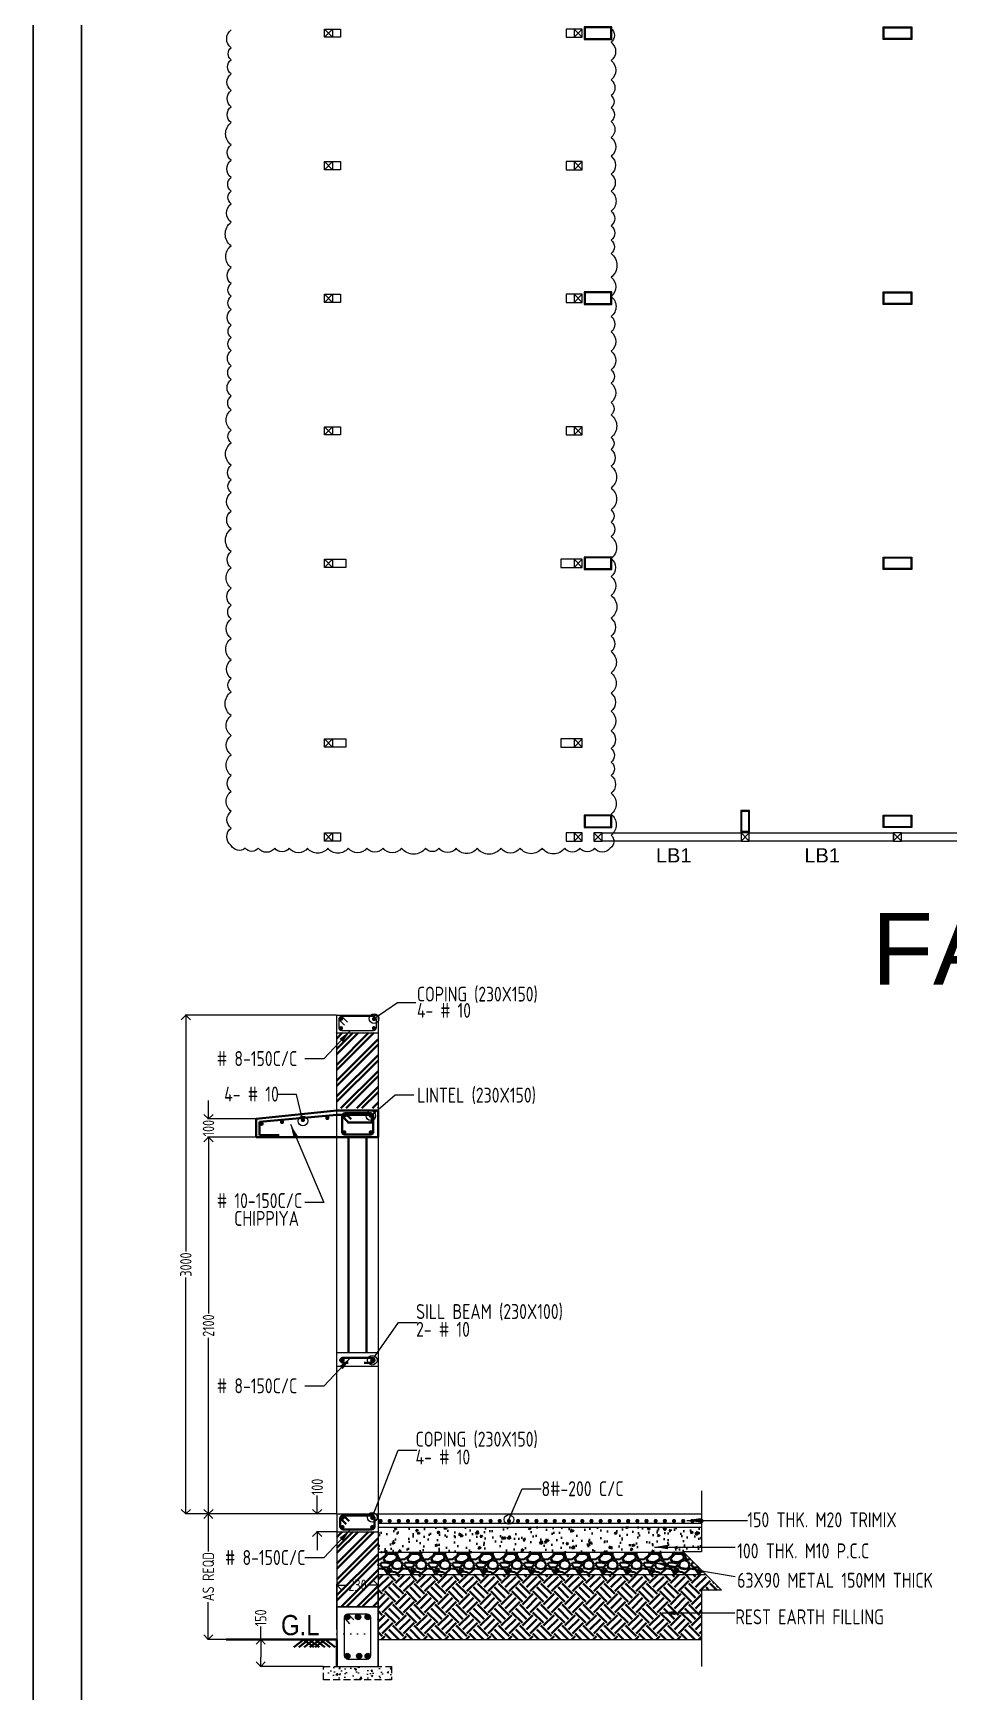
# Model space of a CAD drawing. Header units: inches. Extents: x -605 to 2991212, y -2872845 to 0.
# Drawn here: x 2571286 to 2596840, y -2487195 to -2440887 of the extents above; entities that cross this region are included whole.
import ezdxf
from ezdxf.enums import TextEntityAlignment as Align

# ---------------------------------------------------------------- set-up
doc = ezdxf.new("R2010")
doc.units = ezdxf.units.IN
doc.header["$LTSCALE"] = 600
doc.header["$MEASUREMENT"] = 0
doc.linetypes.add('DOT', pattern=[0.25, 0, -0.25])
doc.linetypes.add('HIDDEN', pattern=[0.375, 0.25, -0.125])
for name, color, linetype, lineweight in [('DIM', 251, 'Continuous', 0), ('L2', 2, 'Continuous', 20), ('L3', 3, 'Continuous', 25), ('L4', 4, 'Continuous', 30), ('L5', 10, 'Continuous', 40), ('rDIMension', 1, 'Continuous', 18), ('rPCC DASH', 9, 'HIDDEN', 15), ('rRCC 1', 3, 'Continuous', 25), ('rRCC 2', 40, 'Continuous', 15), ('rREINF 1', 1, 'Continuous', 25), ('rREINF 2', 4, 'Continuous', 25), ('rSHEET', 2, 'Continuous', 30), ('TEXT7', 7, 'Continuous', 30)]:
    doc.layers.add(name, color=color, linetype=linetype, lineweight=lineweight)
doc.layers.add('see level', color=2, linetype='Continuous')
doc.styles.add('DIM', font='geniso.shx', dxfattribs={"width": 0.85})
doc.styles.add('ROMANS', font='arial.ttf')
doc.styles.get("Standard").update_dxf_attribs({"font": 'arial.ttf'})
doc.dimstyles.new('DST-25$7', dxfattribs={"dimscale": 150, "dimtxt": 2.25, "dimasz": 2, "dimexe": 1.5, "dimexo": 1, "dimgap": 1, "dimtad": 1, "dimdec": 0, "dimlfac": 0.25, "dimzin": 0, "dimdsep": 46, "dimtxsty": 'ROMANS', "dimblk": 'DOT', "dimcen": 0.09, "dimdle": 1, "dimclrd": 1, "dimclre": 1, "dimclrt": 7, "dimadec": 0, "dimazin": 0, "dimtfac": 1, "dimtdec": 0, "dimtmove": 0, "dimatfit": 3, "dimfxl": 1, "dimtolj": 1, "dimtzin": 0, "dimarcsym": 0})
doc.dimstyles.new('DST-50$7', dxfattribs={"dimscale": 150, "dimtxt": 2.25, "dimasz": 2, "dimexe": 1.5, "dimexo": 1, "dimgap": 1, "dimtad": 1, "dimdec": 0, "dimlfac": 0.333333, "dimzin": 0, "dimdsep": 46, "dimtxsty": 'ROMANS', "dimblk": 'DOT', "dimcen": 0.09, "dimdle": 1, "dimclrd": 1, "dimclre": 1, "dimclrt": 7, "dimadec": 0, "dimazin": 0, "dimtfac": 1, "dimtdec": 0, "dimtmove": 0, "dimatfit": 3, "dimfxl": 1, "dimtolj": 1, "dimtzin": 0, "dimarcsym": 0})
doc.dimstyles.new('ST-25', dxfattribs={"dimscale": 100, "dimtxt": 2.5, "dimasz": 2, "dimexe": 0.18, "dimexo": 0.0625, "dimgap": 0.2, "dimtad": 0, "dimdec": 0, "dimlfac": 0.25, "dimzin": 0, "dimdsep": 46, "dimtxsty": 'DIM', "dimblk": 'OPEN90', "dimcen": 0.09, "dimclrd": 256, "dimclrt": 7, "dimadec": 0, "dimazin": 0, "dimtfac": 1, "dimtdec": 0, "dimtofl": 0, "dimtmove": 0, "dimatfit": 3, "dimldrblk": 'OPEN90', "dimfxl": 1, "dimtolj": 1, "dimtzin": 0, "dimlwd": -1, "dimarcsym": 0})

# ---------------------------------------------------------------- blocks, each defined once
blk = doc.blocks.new('_Open90')
at = {"color": 0, "linetype": 'ByBlock', "lineweight": -2}
for p, q in [((0, 0), (-1, 0)), ((-0.5, 0.5), (0, 0)), ((0, 0), (-0.5, -0.5))]:
    blk.add_line(p, q, dxfattribs=at)
blk = doc.blocks.new('*D1965')
at = {"layer": 'Defpoints', "color": 0}
for p in [(2573869, -2125473), (2573210, -2126058), (2574578, -2126058)]:
    blk.add_point(p, dxfattribs=at)
at = {"layer": 'rDIMension', "color": 0, "lineweight": -2}
for p, q in [((2573863, -2125473), (2573192, -2125473)), ((2574572, -2126058), (2573192, -2126058))]:
    blk.add_line(p, q, dxfattribs=at)
at = {"layer": 'rDIMension'}
for p, q in [((2573210, -2125473), (2573210, -2125190)), ((2573210, -2125673), (2573210, -2125858))]:
    blk.add_line(p, q, dxfattribs=at)
at = {"layer": 'rDIMension', "xscale": 200, "yscale": 200, "zscale": 200}
for p, rotation in [((2573210, -2125473), 90), ((2573210, -2126058), 270)]:
    blk.add_blockref('_Open90', p, dxfattribs=dict(at, rotation=rotation))
at = {"layer": 'rDIMension', "color": 7, "insert": (2573210, -2125000), "char_height": 250, "attachment_point": 5, "rotation": 90, "style": 'DIM'}
blk.add_mtext('\\A1;150', dxfattribs=at)
blk = doc.blocks.new('*D1966')
at = {"layer": 'Defpoints', "color": 0}
for p in [(2574443, -2122734), (2574872, -2122734), (2574872, -2123125)]:
    blk.add_point(p, dxfattribs=at)
at = {"layer": 'rDIMension'}
for p, q in [((2574443, -2122534), (2574443, -2122334)), ((2574443, -2123325), (2574443, -2123525))]:
    blk.add_line(p, q, dxfattribs=at)
at = {"layer": 'rDIMension', "color": 0, "lineweight": -2}
for p, q in [((2574866, -2122734), (2574425, -2122734)), ((2574866, -2123125), (2574425, -2123125))]:
    blk.add_line(p, q, dxfattribs=at)
at = {"layer": 'rDIMension', "xscale": 200, "yscale": 200, "zscale": 200}
for p, rotation in [((2574443, -2122734), 270), ((2574443, -2123125), 90)]:
    blk.add_blockref('_Open90', p, dxfattribs=dict(at, rotation=rotation))
at = {"layer": 'rDIMension', "color": 7, "insert": (2574443, -2122144), "char_height": 250, "attachment_point": 5, "rotation": 90, "style": 'DIM'}
blk.add_mtext('\\A1;100', dxfattribs=at)
blk = doc.blocks.new('*D1967')
at = {"layer": 'Defpoints', "color": 0}
for p in [(2574872, -2124289), (2574872, -2125259), (2575772, -2125259)]:
    blk.add_point(p, dxfattribs=at)
at = {"layer": 'rDIMension', "color": 0, "lineweight": -2}
for p, q in [((2574872, -2125253), (2574872, -2124271)), ((2575772, -2125253), (2575772, -2124271))]:
    blk.add_line(p, q, dxfattribs=at)
at = {"layer": 'rDIMension'}
for p, q in [((2575072, -2124289), (2575111, -2124289)), ((2575572, -2124289), (2575533, -2124289))]:
    blk.add_line(p, q, dxfattribs=at)
at = {"layer": 'rDIMension', "xscale": 200, "yscale": 200, "zscale": 200, "rotation": 180}
blk.add_blockref('_Open90', (2574872, -2124289), dxfattribs=at)
at = {"layer": 'rDIMension', "xscale": 200, "yscale": 200, "zscale": 200}
blk.add_blockref('_Open90', (2575772, -2124289), dxfattribs=at)
at = {"layer": 'rDIMension', "color": 7, "insert": (2575322, -2124289), "char_height": 250, "attachment_point": 5, "style": 'DIM'}
blk.add_mtext('\\A1;230', dxfattribs=at)
blk = doc.blocks.new('_Dot')
at = {"color": 0, "linetype": 'ByBlock', "lineweight": -2}
blk.add_line((-0.5, 0), (-1, 0), dxfattribs=at)
at = {"color": 0, "linetype": 'ByBlock', "const_width": 0.5}
blk.add_lwpolyline([(-0.25, 0, 1), (0.25, 0, 1)], format="xyb", close=True, dxfattribs=at)
blk = doc.blocks.new('*D1968')
at = {"layer": 'Defpoints', "color": 0}
for p in [(2572068, -2122734), (2574872, -2122734), (2572351, -2125473)]:
    blk.add_point(p, dxfattribs=at)
at = {"layer": 'rDIMension', "color": 0, "lineweight": -2}
for p, q in [((2574866, -2122734), (2572050, -2122734)), ((2572345, -2125473), (2572050, -2125473))]:
    blk.add_line(p, q, dxfattribs=at)
at = {"layer": 'rDIMension'}
for p, q in [((2572068, -2122934), (2572068, -2123552)), ((2572068, -2125273), (2572068, -2124655))]:
    blk.add_line(p, q, dxfattribs=at)
at = {"layer": 'rDIMension', "xscale": 200, "yscale": 200, "zscale": 200}
for p, rotation in [((2572068, -2122734), 90), ((2572068, -2125473), 270)]:
    blk.add_blockref('_Open90', p, dxfattribs=dict(at, rotation=rotation))
at = {"layer": 'rDIMension', "color": 7, "insert": (2572068, -2124103), "char_height": 250, "attachment_point": 5, "rotation": 90, "style": 'DIM'}
blk.add_mtext('\\A1;AS REQD', dxfattribs=at)
blk = doc.blocks.new('*D1969')
at = {"layer": 'Defpoints', "color": 0}
for p in [(2572072, -2114518), (2573112, -2114518), (2574872, -2122734)]:
    blk.add_point(p, dxfattribs=at)
at = {"layer": 'rDIMension', "color": 0, "lineweight": -2}
for p, q in [((2573105, -2114518), (2572054, -2114518)), ((2574866, -2122734), (2572054, -2122734))]:
    blk.add_line(p, q, dxfattribs=at)
at = {"layer": 'rDIMension'}
for p, q in [((2572072, -2114718), (2572072, -2118362)), ((2572072, -2122534), (2572072, -2118891))]:
    blk.add_line(p, q, dxfattribs=at)
at = {"layer": 'rDIMension', "xscale": 200, "yscale": 200, "zscale": 200}
for p, rotation in [((2572072, -2114518), 90), ((2572072, -2122734), 270)]:
    blk.add_blockref('_Open90', p, dxfattribs=dict(at, rotation=rotation))
at = {"layer": 'rDIMension', "color": 7, "insert": (2572072, -2118626), "char_height": 250, "attachment_point": 5, "rotation": 90, "style": 'DIM'}
blk.add_mtext('\\A1;2100', dxfattribs=at)
blk = doc.blocks.new('*D1970')
at = {"layer": 'Defpoints', "color": 0}
for p in [(2571578, -2111855), (2574872, -2111855), (2573458, -2122734)]:
    blk.add_point(p, dxfattribs=at)
at = {"layer": 'rDIMension', "color": 0, "lineweight": -2}
for p, q in [((2574866, -2111855), (2571560, -2111855)), ((2573452, -2122734), (2571560, -2122734))]:
    blk.add_line(p, q, dxfattribs=at)
at = {"layer": 'rDIMension'}
for p, q in [((2571578, -2112055), (2571578, -2117009)), ((2571578, -2122534), (2571578, -2117580))]:
    blk.add_line(p, q, dxfattribs=at)
at = {"layer": 'rDIMension', "xscale": 200, "yscale": 200, "zscale": 200}
for p, rotation in [((2571578, -2111855), 90), ((2571578, -2122734), 270)]:
    blk.add_blockref('_Open90', p, dxfattribs=dict(at, rotation=rotation))
at = {"layer": 'rDIMension', "color": 7, "insert": (2571578, -2117294), "char_height": 250, "attachment_point": 5, "rotation": 90, "style": 'DIM'}
blk.add_mtext('\\A1;3000', dxfattribs=at)
blk = doc.blocks.new('*U1962')
at = {"layer": 'L4', "const_width": 45.6}
blk.add_lwpolyline([(28, 46, 1), (73, 46, 1)], format="xyb", close=True, dxfattribs=at)
blk = doc.blocks.new('*U1961')
at = {"color": 0, "linetype": 'ByBlock', "lineweight": -2, "transparency": 16777216}
for p in [(2575772, -2122933), (2575972, -2122933), (2576172, -2122933), (2576372, -2122933), (2576572, -2122933), (2576772, -2122933), (2576972, -2122933), (2577172, -2122933), (2577372, -2122933), (2577572, -2122933), (2577772, -2122933), (2577972, -2122933), (2578172, -2122933), (2578372, -2122933), (2578572, -2122933), (2578772, -2122933), (2578972, -2122933), (2579172, -2122933), (2579372, -2122933), (2579572, -2122933), (2579772, -2122933), (2579972, -2122933), (2580172, -2122933), (2580372, -2122933), (2580572, -2122933), (2580772, -2122933), (2580972, -2122933), (2581172, -2122933), (2581372, -2122933), (2581572, -2122933), (2581772, -2122933), (2581972, -2122933), (2582172, -2122933), (2582372, -2122933), (2582572, -2122933), (2582772, -2122933)]:
    blk.add_blockref('*U1962', p, dxfattribs=at)
blk = doc.blocks.new('*D1977')
at = {"layer": 'Defpoints', "color": 0}
for p in [(2572072, -2114119), (2573112, -2114119), (2573112, -2114518)]:
    blk.add_point(p, dxfattribs=at)
at = {"layer": 'rDIMension'}
for p, q in [((2572072, -2113919), (2572072, -2113719)), ((2572072, -2114718), (2572072, -2114918))]:
    blk.add_line(p, q, dxfattribs=at)
at = {"layer": 'rDIMension', "color": 0, "lineweight": -2}
for p, q in [((2573105, -2114119), (2572054, -2114119)), ((2573105, -2114518), (2572054, -2114518))]:
    blk.add_line(p, q, dxfattribs=at)
at = {"layer": 'rDIMension', "xscale": 200, "yscale": 200, "zscale": 200}
for p, rotation in [((2572072, -2114119), 270), ((2572072, -2114518), 90)]:
    blk.add_blockref('_Open90', p, dxfattribs=dict(at, rotation=rotation))
at = {"layer": 'rDIMension', "color": 7, "insert": (2572072, -2114318), "char_height": 250, "attachment_point": 5, "rotation": 90, "style": 'DIM'}
blk.add_mtext('\\A1;100', dxfattribs=at)
blk = doc.blocks.new('fwc3')
at = {"color": 3, "linetype": 'ByBlock'}
for points in [[(2602140, -2441062), (2602910, -2441062), (2602910, -2440712), (2602140, -2440712)], [(2610485, -2440712), (2611285, -2440712), (2611285, -2441062), (2610485, -2441062)], [(2602140, -2448462), (2602910, -2448462), (2602910, -2448112), (2602140, -2448112)], [(2610485, -2448112), (2611285, -2448112), (2611285, -2448462), (2610485, -2448462)], [(2602140, -2455862), (2602910, -2455862), (2602910, -2455512), (2602140, -2455512)], [(2610485, -2455512), (2611285, -2455512), (2611285, -2455862), (2610485, -2455862)], [(2606510, -2462592), (2606510, -2463192), (2606760, -2463192), (2606760, -2462592)], [(2602140, -2463067), (2602910, -2463067), (2602910, -2462717), (2602140, -2462717)], [(2610485, -2462717), (2611285, -2462717), (2611285, -2463067), (2610485, -2463067)]]:
    blk.add_lwpolyline(points, close=True, dxfattribs=at)
at = {"color": 2, "linetype": 'ByBlock'}
for points in [[(2602165, -2441037), (2602885, -2441037), (2602885, -2440737), (2602165, -2440737)], [(2610510, -2440737), (2611260, -2440737), (2611260, -2441037), (2610510, -2441037)], [(2602165, -2448437), (2602885, -2448437), (2602885, -2448137), (2602165, -2448137)], [(2610510, -2448137), (2611260, -2448137), (2611260, -2448437), (2610510, -2448437)], [(2602165, -2455837), (2602885, -2455837), (2602885, -2455537), (2602165, -2455537)], [(2610510, -2455537), (2611260, -2455537), (2611260, -2455837), (2610510, -2455837)], [(2606535, -2462617), (2606535, -2463167), (2606735, -2463167), (2606735, -2462617)], [(2602165, -2463042), (2602885, -2463042), (2602885, -2462742), (2602165, -2462742)], [(2610510, -2462742), (2611260, -2462742), (2611260, -2463042), (2610510, -2463042)]]:
    blk.add_lwpolyline(points, close=True, dxfattribs=at)
at = {"layer": 'rRCC 2', "color": 6}
for p, q in [((2594890, -2440772), (2595120, -2441002)), ((2594890, -2441002), (2595120, -2440772)), ((2602090, -2440772), (2601860, -2441002)), ((2602090, -2441002), (2601860, -2440772)), ((2594890, -2444474), (2595120, -2444704)), ((2594890, -2444704), (2595120, -2444474)), ((2602090, -2444474), (2601860, -2444704)), ((2602090, -2444704), (2601860, -2444474)), ((2594890, -2448172), (2595120, -2448402)), ((2594890, -2448402), (2595120, -2448172)), ((2602090, -2448172), (2601860, -2448402)), ((2602090, -2448402), (2601860, -2448172)), ((2594890, -2451874), (2595120, -2452104)), ((2594890, -2452104), (2595120, -2451874)), ((2602090, -2451874), (2601860, -2452104)), ((2602090, -2452104), (2601860, -2451874)), ((2594890, -2455574), (2595120, -2455804)), ((2594890, -2455804), (2595120, -2455574)), ((2602090, -2455572), (2601860, -2455802)), ((2602090, -2455802), (2601860, -2455572)), ((2594890, -2460591), (2595120, -2460821)), ((2594890, -2460821), (2595120, -2460591)), ((2602090, -2460591), (2601860, -2460821)), ((2602090, -2460821), (2601860, -2460591)), ((2594890, -2463217), (2595120, -2463447)), ((2594890, -2463447), (2595120, -2463217)), ((2602090, -2463217), (2601860, -2463447)), ((2602090, -2463447), (2601860, -2463217)), ((2602640, -2463217), (2602410, -2463447)), ((2602640, -2463447), (2602410, -2463217)), ((2606750, -2463217), (2606520, -2463447)), ((2606750, -2463447), (2606520, -2463217)), ((2611000, -2463217), (2610770, -2463447)), ((2611000, -2463447), (2610770, -2463217))]:
    blk.add_line(p, q, dxfattribs=at)
for points in [[(2594890, -2441002), (2594890, -2440772), (2595340, -2440772), (2595340, -2441002)], [(2594890, -2440772), (2595120, -2440772), (2595120, -2441002), (2594890, -2441002)], [(2602090, -2441002), (2602090, -2440772), (2601640, -2440772), (2601640, -2441002)], [(2602090, -2440772), (2601860, -2440772), (2601860, -2441002), (2602090, -2441002)], [(2594890, -2444704), (2594890, -2444474), (2595340, -2444474), (2595340, -2444704)], [(2594890, -2444474), (2595120, -2444474), (2595120, -2444704), (2594890, -2444704)], [(2602090, -2444704), (2602090, -2444474), (2601640, -2444474), (2601640, -2444704)], [(2602090, -2444474), (2601860, -2444474), (2601860, -2444704), (2602090, -2444704)], [(2594890, -2448402), (2594890, -2448172), (2595340, -2448172), (2595340, -2448402)], [(2594890, -2448172), (2595120, -2448172), (2595120, -2448402), (2594890, -2448402)], [(2602090, -2448402), (2602090, -2448172), (2601640, -2448172), (2601640, -2448402)], [(2602090, -2448172), (2601860, -2448172), (2601860, -2448402), (2602090, -2448402)], [(2594890, -2452104), (2594890, -2451874), (2595340, -2451874), (2595340, -2452104)], [(2594890, -2451874), (2595120, -2451874), (2595120, -2452104), (2594890, -2452104)], [(2602090, -2452104), (2602090, -2451874), (2601640, -2451874), (2601640, -2452104)], [(2602090, -2451874), (2601860, -2451874), (2601860, -2452104), (2602090, -2452104)], [(2594890, -2455804), (2594890, -2455574), (2595490, -2455574), (2595490, -2455804)], [(2594890, -2455574), (2595120, -2455574), (2595120, -2455804), (2594890, -2455804)], [(2602090, -2455802), (2602090, -2455572), (2601490, -2455572), (2601490, -2455802)], [(2602090, -2455572), (2601860, -2455572), (2601860, -2455802), (2602090, -2455802)], [(2594890, -2460821), (2594890, -2460591), (2595490, -2460591), (2595490, -2460821)], [(2594890, -2460591), (2595120, -2460591), (2595120, -2460821), (2594890, -2460821)], [(2602090, -2460821), (2602090, -2460591), (2601490, -2460591), (2601490, -2460821)], [(2602090, -2460591), (2601860, -2460591), (2601860, -2460821), (2602090, -2460821)], [(2594890, -2463447), (2594890, -2463217), (2595340, -2463217), (2595340, -2463447)], [(2594890, -2463217), (2595120, -2463217), (2595120, -2463447), (2594890, -2463447)], [(2602090, -2463447), (2602090, -2463217), (2601640, -2463217), (2601640, -2463447)], [(2602090, -2463217), (2601860, -2463217), (2601860, -2463447), (2602090, -2463447)], [(2602640, -2463217), (2602410, -2463217), (2602410, -2463447), (2602640, -2463447)], [(2606750, -2463217), (2606520, -2463217), (2606520, -2463447), (2606750, -2463447)], [(2611000, -2463217), (2610770, -2463217), (2610770, -2463447), (2611000, -2463447)]]:
    blk.add_lwpolyline(points, close=True, dxfattribs=at)
blk = doc.blocks.new('ESWRGRE')
at = {"layer": 'L5'}
h = blk.add_hatch(dxfattribs=at)
h.set_pattern_fill('ANSI32', scale=652.051866)
h.set_pattern_definition([(45, (-2409326.02, -1525429.41), (-172.901361, 172.901361), []), (45, (-2409210.75, -1525429.41), (-172.901361, 172.901361), [])])
h.paths.add_polyline_path([(2575766.5, -2112241.2), (2574866.7, -2112241.2), (2574872.1, -2113884.3), (2575771.9, -2113884.3)])
h = blk.add_hatch(dxfattribs=at)
h.set_pattern_fill('ANSI32', scale=652.051866)
h.set_pattern_definition([(45, (2085423.14, -2148724.56), (-172.90136, 172.90136), []), (45, (2085538.4, -2148724.56), (-172.90136, 172.90136), [])])
h.paths.add_polyline_path([(2574872.1, -2123125.3), (2575771.9, -2123125.3), (2575771.9, -2124761.1), (2574872.1, -2124761.1)])
h = blk.add_hatch(dxfattribs=at)
h.set_pattern_fill('AR-CONC', scale=65.205187)
h.set_pattern_definition([(50, (2061620.3, -2175619.46), (467.69084, -40.91765), [48.9039, -537.9428]), (355, (2061620.3, -2175619.46), (-90.47307, 490.4683), [39.1231, -430.35423]), (100.45144, (2061659.3, -2175622.87), (377.21777, 449.55063), [41.5619, -457.18102]), (46.1842, (2061620.3, -2175489.05), (695.8967, -107.92716), [73.3558, -806.9142]), (96.63564, (2061678.3, -2175498.05), (609.4481, 635.17585), [62.3429, -685.7719]), (351.18416, (2061620.3, -2175489.05), (609.4481, 635.1759), [58.6847, -645.5313]), (21, (2061685.5, -2175521.66), (389.21436, -262.5284), [48.9039, -537.9428]), (326, (2061685.5, -2175521.66), (158.6542, 472.83544), [39.1231, -430.35423]), (71.45144, (2061717.95, -2175543.53), (547.86857, 210.30704), [41.5619, -457.18102]), (37.5, (2061620.3, -2175619.46), (7.928856, 217.06406), [0, -425.13782, 0, -436.87475, 0, -431.98436]), (7.5, (2061620.3, -2175619.46), (171.53498, 257.17689), [0, -249.08381, 0, -415.35704, 0, -164.6431]), (327.5, (2061474.9, -2175619.46), (348.079916, -14.706946), [0, -163.01297, 0, -508.60046, 0, -674.87368]), (317.5, (2061409.7, -2175619.46), (380.26763, 65.27364), [0, -211.91686, 0, -337.76287, 0, -479.25812])])
h.paths.add_polyline_path([(2575771.9, -2123022.4), (2575771.9, -2123570.6), (2582432.4, -2123570.6), (2582421, -2123559.3), (2582823.8, -2123559.3), (2582823.8, -2123022.4)])
h = blk.add_hatch(dxfattribs=at)
h.set_pattern_fill('GRAVEL', scale=521.641493)
h.set_pattern_definition([(228.0127875, (2061995.89, -2175097.823), (-4173.1319427, -4694.7734356), [70.17956, -6947.78897]), (184.9697407, (2061948.941, -2175149.987), (6259.6979141, 521.6414928), [120.43033, -11922.5987]), (132.510447, (2061828.964, -2175160.42), (5216.4149284, -5738.0564213), [84.917, -8406.7913]), (267.273689, (2061625.524, -2175290.83), (521.6414928, 10432.8298568), [109.66886, -10857.2155]), (292.833654, (2061620.307, -2175400.375), (-2608.2074642, 6259.6979141), [107.539, -10646.37587]), (357.273689, (2061662.039, -2175499.487), (-10432.8298568, 521.6414928), [109.66886, -10857.2155]), (37.6942405, (2061771.583, -2175504.703), (-6781.3394069, -5216.4149284), [145.03146, -14358.1031]), (72.2553284, (2061886.344, -2175416.024), (3651.4904499, 11476.1128425), [136.92463, -13555.54354]), (121.4295656, (2061928.076, -2175285.614), (-4173.1319427, 6781.3394069), [110.04027, -10893.99907]), (175.236358, (2061870.695, -2175191.72), (5738.0564213, -521.641493), [125.62796, -6155.7674]), (222.3974378, (2061745.501, -2175181.285), (-6259.6979141, -5738.05642125), [162.4642, -16083.96777]), (138.814075, (2062141.95, -2175296.046), (-3651.49045, 3129.848957), [55.451, -5489.6741]), (171.4692344, (2062100.217, -2175259.532), (6781.3394069, -1043.2829857), [105.4952, -10444.0511]), (225, (2061995.9, -2175243.9), (-6e-14, -521.6415), [73.77106, -663.9414]), (203.19859, (2061959.374, -2175181.285), (2608.207464, 1043.282986), [39.72717, -3932.9761]), (291.80141, (2061922.86, -2175196.93), (-521.641493, 1564.924479), [56.18235, -2752.94306]), (30.963757, (2061943.725, -2175249.1), (1564.924479, 1043.282986), [91.2502, -2950.41623]), (161.56505, (2062021.97, -2175202.15), (1043.282986, -521.641493), [65.98295, -1583.5923]), (16.3895403, (2061620.307, -2175196.935), (5216.4149284, 1564.9244785), [92.43487, -9151.07593]), (70.346176, (2061708.986, -2175170.852), (-2086.5659714, -5738.0564213), [77.54775, -7677.21055]), (293.19859, (2062021.97, -2175097.82), (-1043.282986, 2608.207464), [79.4538, -3893.24943]), (343.6104597, (2062053.27, -2175170.852), (-5216.4149284, 1564.9244785), [92.43487, -9151.07593]), (339.443955, (2061620.31, -2175520.35), (-2608.207464, 1043.282986), [89.1381, -4367.76877]), (294.7751406, (2061703.77, -2175551.65), (-2608.2074642, 5738.0564213), [74.6876, -7394.08197]), (66.80141, (2062027.19, -2175619.464), (1043.282986, 2608.207464), [79.4538, -3893.24943]), (17.3540246, (2062058.486, -2175546.434), (-6781.339407, -2086.5659714), [87.4433, -8656.86155]), (69.443955, (2061771.583, -2175619.464), (-1043.282986, -2608.207464), [44.56905, -4412.3378]), (101.309932, (2061995.89, -2175619.46), (-521.641493, 2086.565971), [26.5985, -2633.26165]), (165.963757, (2061990.67, -2175593.38), (1564.92448, -521.641493), [107.539, -2043.24397]), (186.009006, (2061886.344, -2175567.3), (5216.4149284, 521.6414928), [99.6596, -9866.2871]), (303.690068, (2061943.72, -2175296.05), (-521.641493, 1043.282986), [75.2322, -1805.57297]), (353.1572266, (2061985.456, -2175358.643), (8867.9053783, -1043.2829857), [131.3462, -13003.251]), (60.945396, (2062115.867, -2175374.293), (-2086.5659714, -3651.49045), [53.7061, -5316.92175]), (90, (2062141.95, -2175327.34), (-521.6415, 521.6415), [31.2985, -490.343]), (120.256437, (2061875.91, -2175551.65), (2086.5659714, -3651.49045), [72.4685, -7174.4067]), (48.0127875, (2061839.397, -2175489.054), (4173.1319427, 4694.7734356), [140.3591, -6877.6094]), (0, (2061933.3, -2175384.7), (521.6415, 521.6415), [135.6268, -386.0147]), (325.3048465, (2062068.92, -2175384.725), (5216.4149284, -3651.4904499), [82.4788, -8165.39737]), (254.054604, (2062136.73, -2175431.67), (-521.641493, -2086.565971), [75.95204, -3721.65535]), (207.6459754, (2062115.867, -2175504.703), (-9911.188364, -5216.4149284), [123.66294, -12242.65155]), (175.4260787, (2062006.322, -2175562.084), (-6781.3394069, 521.6414928), [130.82716, -12951.8749])])
h.paths.add_polyline_path([(2575771.9, -2124054.1), (2582915.8, -2124054.1), (2582432.4, -2123570.6), (2582432.4, -2123570.6), (2575771.9, -2123570.6)])
h = blk.add_hatch(dxfattribs=at)
h.set_pattern_fill('EARTH', scale=1304.103732, angle=45)
h.set_pattern_definition([(45, (2061620.3, -2175619.46), (0, 461.0703), [326.02593, -326.02593]), (45, (2061533.86, -2175533), (0, 461.0703), [326.02593, -326.02593]), (45, (2061447.4, -2175446.56), (0, 461.0703), [326.02593, -326.02593]), (135, (2061447.4, -2175388.93), (-461.0703, 4e-14), [326.02593, -326.02593]), (135, (2061533.86, -2175302.48), (-461.0703, 4e-14), [326.02593, -326.02593]), (135, (2061620.3, -2175216.03), (-461.0703, 4e-14), [326.02593, -326.02593])])
h.paths.add_polyline_path([(2575771.9, -2125472.7), (2582823.8, -2125472.7), (2582823.8, -2124396.1), (2583257.8, -2124396.1), (2582915.8, -2124054.1), (2575771.9, -2124054.1)])
at = {"layer": 'rPCC DASH'}
h = blk.add_hatch(dxfattribs=at)
h.set_pattern_fill('AR-CONC', color=256, scale=49.000729)
h.set_pattern_definition([(50, (2363645.52, -2172886.93), (351.46272, -30.749), [36.75055, -404.256]), (355, (2363645.52, -2172886.93), (-67.98917, 368.57963), [29.40044, -323.4048]), (100.45144, (2363674.8, -2172889.5), (283.47355, 337.8306), [31.23316, -343.56475]), (46.1842, (2363645.5, -2172788.93), (522.956, -81.10565), [55.1258, -606.384]), (96.63564, (2363689.1, -2172795.7), (457.9912, 477.3252), [46.8498, -515.3474]), (351.18416, (2363645.5, -2172788.93), (457.9912, 477.3252), [44.1007, -485.1072]), (21, (2363694.52, -2172813.43), (292.4888, -197.2862), [36.75055, -404.256]), (326, (2363694.52, -2172813.43), (119.2263, 355.3288), [29.40044, -323.4048]), (71.45144, (2363718.9, -2172829.87), (411.7151, 158.0426), [31.23316, -343.56475]), (37.5, (2363645.52, -2172886.93), (5.95842, 163.120416), [0, -319.48476, 0, -328.30489, 0, -324.62983]), (7.5, (2363645.52, -2172886.93), (128.90599, 193.26462), [0, -187.18279, 0, -312.13465, 0, -123.72684]), (327.5, (2363536.25, -2172886.93), (261.57689, -11.05205), [0, -122.50182, 0, -382.20569, 0, -507.15755]), (317.5, (2363487.25, -2172886.93), (285.76548, 49.05217), [0, -159.25237, 0, -253.82378, 0, -360.15536])])
h.paths.add_polyline_path([(2576065.9, -2126058.3), (2574578.1, -2126058.3), (2574578.1, -2126352.3), (2576065.9, -2126352.3)])
at = {"layer": 'rREINF 2'}
h = blk.add_hatch(color=256, dxfattribs=at)
h.dxf.hatch_style = 1
h.paths.add_polyline_path([(2575155.9, -2124982.8, 1), (2575038.3, -2124982.8, 1)])
h = blk.add_hatch(color=256, dxfattribs=at)
h.dxf.hatch_style = 1
h.paths.add_polyline_path([(2575393.7, -2124982.8, 1), (2575276.1, -2124982.8, 1)])
h = blk.add_hatch(color=256, dxfattribs=at)
h.dxf.hatch_style = 1
h.paths.add_polyline_path([(2575603.8, -2124982.8, 1), (2575486.2, -2124982.8, 1)])
h = blk.add_hatch(color=256, dxfattribs=at)
h.dxf.hatch_style = 1
h.paths.add_polyline_path([(2575155.9, -2125830.7, 1), (2575038.3, -2125830.7, 1)])
h = blk.add_hatch(color=256, dxfattribs=at)
h.dxf.hatch_style = 1
h.paths.add_polyline_path([(2575416.5, -2125830.7, 1), (2575298.9, -2125830.7, 1)])
h = blk.add_hatch(color=256, dxfattribs=at)
h.dxf.hatch_style = 1
h.paths.add_polyline_path([(2575603.8, -2125830.7, 1), (2575486.2, -2125830.7, 1)])
at = {"color": 1}
blk.add_lwpolyline([(2575771.9, -2122933.1), (2582823.8, -2122933.1)], dxfattribs=at)
at = {"layer": 'DIM', "color": 4, "linetype": 'DOT'}
blk.add_line((2574872.1, -2125346.7), (2575771.9, -2125346.7), dxfattribs=at)
at = {"layer": 'L2'}
blk.add_line((2574872.1, -2125472.7), (2572351.2, -2125472.7), dxfattribs=at)
at = {"layer": 'L3'}
for p, q in [((2574872.1, -2122734.1), (2574872.1, -2111854.7)), ((2574872.1, -2111854.7), (2575761.2, -2111854.7)), ((2575771.9, -2111854.7), (2575771.9, -2122734.1)), ((2574872.1, -2112241.2), (2575761.2, -2112241.2)), ((2574872.1, -2119213), (2575771.9, -2119213)), ((2574872.1, -2119513), (2575771.9, -2119513)), ((2582823.8, -2122232.1), (2582823.8, -2123559.3)), ((2574872.1, -2122734.1), (2574872.1, -2126058.3)), ((2574872.1, -2122734.1), (2575771.9, -2122734.1)), ((2575771.9, -2122734.1), (2575771.9, -2126058.3)), ((2575771.9, -2122734.1), (2582823.8, -2122734.1)), ((2574872.1, -2123125.3), (2575771.9, -2123125.3)), ((2575771.9, -2123022.4), (2582823.8, -2123022.4)), ((2575771.9, -2123570.6), (2582432.4, -2123570.6)), ((2582823.8, -2123559.3), (2582421, -2123559.3)), ((2582421, -2123559.3), (2583257.8, -2124396.1)), ((2575771.9, -2124054.1), (2582915.8, -2124054.1)), ((2583257.8, -2124396.1), (2582823.8, -2124396.1)), ((2582823.8, -2124396.1), (2582823.8, -2126060.9)), ((2574872.1, -2124761.1), (2575771.9, -2124761.1)), ((2575771.9, -2125472.7), (2582823.8, -2125472.7))]:
    blk.add_line(p, q, dxfattribs=at)
at = {"layer": 'L4'}
for points, const_width in [([(2574942.5, -2111933.2, 1), (2574987.6, -2111933.2, 1)], 45.1), ([(2575658.3, -2111938.2, 1), (2575703.4, -2111938.2, 1)], 45.1), ([(2574938.4, -2112138.4, 1), (2574983.5, -2112138.4, 1)], 45.1), ([(2575657.2, -2112138.4, 1), (2575702.3, -2112138.4, 1)], 45.1), ([(2573208.2, -2114223.6, 1), (2573253.9, -2114223.6, 1)], 45.6), ([(2573651.5, -2114183.5, 1), (2573697.1, -2114183.5, 1)], 45.6), ([(2574108, -2114141.9, 1), (2574153.6, -2114141.9, 1)], 45.6), ([(2574639.7, -2114096.8, 1), (2574685.3, -2114096.8, 1)], 45.6), ([(2575015.5, -2114043.5, 1), (2575061.2, -2114043.5, 1)], 45.6), ([(2575589.2, -2114048.6, 1), (2575634.9, -2114048.6, 1)], 45.6), ([(2575011.4, -2114409.5, 1), (2575057, -2114409.5, 1)], 45.6), ([(2575588, -2114409.5, 1), (2575633.7, -2114409.5, 1)], 45.6), ([(2574974.8, -2119375.4, 1), (2575020.5, -2119375.4, 1)], 45.6), ([(2575619.6, -2119380.6, 1), (2575665.3, -2119380.6, 1)], 45.6), ([(2574974.8, -2122813.5, 1), (2575020.5, -2122813.5, 1)], 45.6), ([(2575619.6, -2122818.6, 1), (2575665.3, -2122818.6, 1)], 45.6), ([(2574970.6, -2123021.2, 1), (2575016.3, -2123021.2, 1)], 45.6), ([(2575618.4, -2123021.2, 1), (2575664.1, -2123021.2, 1)], 45.6)]:
    blk.add_lwpolyline(points, format="xyb", close=True, dxfattribs=dict(at, const_width=const_width))
at = {"layer": 'L5', "lineweight": -3}
for p, q in [((2574921.7, -2111954.6), (2575037.9, -2112071.2)), ((2574989.3, -2111893.2), (2575105.5, -2112009.8))]:
    blk.add_line(p, q, dxfattribs=at)
at = {"layer": 'L5', "color": 2}
for p, q in [((2574872.1, -2113931.4), (2573111.5, -2114118.6)), ((2573111.5, -2114518.2), (2573111.5, -2114118.6)), ((2574872.1, -2113931.4), (2575771.9, -2113931.4)), ((2575771.9, -2113931.4), (2575771.9, -2114518.2)), ((2574872.1, -2114518.2), (2573111.5, -2114518.2)), ((2575771.9, -2114518.2), (2574872.1, -2114518.2)), ((2575124.5, -2114518.2), (2575124.5, -2119213)), ((2575519.5, -2114518.2), (2575519.5, -2119213)), ((2574872.1, -2125472.7), (2572460.3, -2125472.7)), ((2574872.1, -2126058.3), (2574872.1, -2125472.7))]:
    blk.add_line(p, q, dxfattribs=at)
at = {"layer": 'L5'}
for p, q in [((2574872.1, -2114029.2), (2573182.8, -2114178.4)), ((2573182.8, -2114178.4), (2573182.8, -2114475.2)), ((2574872.1, -2114029.2), (2575636.9, -2114029.2)), ((2574994.5, -2114065.2), (2575112, -2114183.2)), ((2575062.9, -2114003.1), (2575180.5, -2114121.1)), ((2575636.9, -2114195.3), (2575104.4, -2114195.3)), ((2575636.9, -2114029.2), (2575636.9, -2114195.3)), ((2573182.8, -2114475.2), (2573613.2, -2114475.2)), ((2574953.7, -2122835.2), (2575071.3, -2122953.2)), ((2575022.2, -2122773.1), (2575139.7, -2122891.1)), ((2574152.2, -2125472.7), (2573929.8, -2125640.9)), ((2574261.4, -2125472.7), (2574039, -2125640.9)), ((2574145.7, -2125472.7), (2574368.1, -2125640.9)), ((2574377.1, -2125472.7), (2574154.7, -2125640.9)), ((2574261.4, -2125472.7), (2574483.8, -2125640.9)), ((2574503.8, -2125472.7), (2574281.4, -2125640.9)), ((2574388, -2125472.7), (2574610.5, -2125640.9)), ((2574619.5, -2125472.7), (2574397.1, -2125640.9)), ((2574503.8, -2125472.7), (2574726.2, -2125640.9)), ((2574613, -2125472.7), (2574835.4, -2125640.9))]:
    blk.add_line(p, q, dxfattribs=at)
at = {"layer": 'L5', "lineweight": -3}
blk.add_lwpolyline([(2574976.5, -2112188), (2575668.4, -2112188, 0.4142136), (2575732.9, -2112123.6), (2575732.9, -2111949.1, 0.4142136), (2575668.4, -2111884.6), (2574976.5, -2111884.6, 0.4142136), (2574912.1, -2111949.1), (2574912.1, -2112123.6, 0.4142136)], format="xyb", close=True, dxfattribs=at)
at = {"layer": 'L5'}
for points in [[(2575050, -2114459.7), (2575599.4, -2114459.7, 0.4142136), (2575664.6, -2114394.5), (2575664.6, -2114059.6, 0.4142136), (2575599.4, -2113994.4), (2575050, -2113994.4, 0.4142136), (2574984.7, -2114059.6), (2574984.7, -2114394.5, 0.4142136)], [(2575009.2, -2123071.4), (2575629.8, -2123071.4, 0.4142136), (2575695, -2123006.2), (2575695, -2122829.6, 0.4142136), (2575629.8, -2122764.4), (2575009.2, -2122764.4, 0.4142136), (2574944, -2122829.6), (2574944, -2123006.2, 0.4142136)]]:
    blk.add_lwpolyline(points, format="xyb", close=True, dxfattribs=at)
blk.add_lwpolyline([(2575464.9, -2119437.3), (2575629.8, -2119437.3, 0.4142136), (2575695, -2119372.1), (2575695, -2119391.5, 0.4142136), (2575629.8, -2119326.3), (2575009.2, -2119326.3, 0.4142136), (2574944, -2119391.5), (2574944, -2119372.1, 0.4142136), (2575009.2, -2119437.3), (2575120.3, -2119437.3)], format="xyb", dxfattribs=at)
at = {"layer": 'rPCC DASH'}
blk.add_lwpolyline([(2574578.1, -2126058.3), (2576065.9, -2126058.3), (2576065.9, -2126352.3), (2574578.1, -2126352.3)], close=True, dxfattribs=at)
at = {"layer": 'rRCC 1'}
blk.add_lwpolyline([(2574872.1, -2126058.3), (2575771.9, -2126058.3), (2575771.9, -2124761.1), (2574872.1, -2124761.1)], close=True, dxfattribs=at)
at = {"layer": 'rREINF 1'}
for p, q in [((2575050.8, -2125019), (2575145.9, -2125128.3)), ((2575143.5, -2124946.7), (2575238.6, -2125046.6))]:
    blk.add_line(p, q, dxfattribs=at)
blk.add_lwpolyline([(2575112.6, -2125897.9), (2575531.4, -2125897.9, 0.4142136), (2575611.6, -2125817.8), (2575611.6, -2125001.6, 0.4142136), (2575531.4, -2124921.4), (2575112.6, -2124921.4, 0.4142136), (2575032.5, -2125001.6), (2575032.5, -2125817.8, 0.4142136)], format="xyb", close=True, dxfattribs=at)
at = {"layer": 'rREINF 2'}
for centre in [(2575097.1, -2124982.8), (2575334.9, -2124982.8), (2575545, -2124982.8), (2575097.1, -2125830.7), (2575357.7, -2125830.7), (2575545, -2125830.7)]:
    blk.add_circle(centre, 58.8, dxfattribs=at)
at = {"layer": 'see level', "color": 3, "linetype": 'ByBlock'}
blk.add_lwpolyline([(2582824.1, -2122734.1), (2582824.1, -2123022.4)], dxfattribs=at)
at = {"color": 1}
blk.add_blockref('*U1961', (0, 0), dxfattribs=at)
at = {"layer": 'rRCC 2', "color": 7, "style": 'DIM', "width": 0.85}
for s, height, p in [('COPING (230X150)', 322.125, (2576617.1, -2111556.5)), ('4- # 10 ', 322.12, (2576617.1, -2111911.6)), ('# 8-150C/C ', 326.026, (2572254.5, -2112964.2)), ('4- # 10 ', 326.03, (2572414.6, -2113738.8)), ('LINTEL (230X150)', 326.026, (2576622.8, -2113762.6)), ('# 10-150C/C ', 326.026, (2572254.5, -2116062.5)), ('CHIPPIYA', 326.03, (2572632.5, -2116450.7)), ('SILL BEAM (230X100)', 326.026, (2576597.8, -2118481.9)), ('2- # 10 ', 326.03, (2576597.8, -2118870.6)), ('# 8-150C/C ', 326.026, (2572254.5, -2120102.5)), ('COPING (230X150)', 326.026, (2576587, -2121265.9)), ('4- # 10 ', 326.03, (2576587, -2121654.6)), ('8#-200 C/C', 326.03, (2579333.6, -2122346.3)), ('150 THK. M20 TRIMIX', 326.026, (2583822.1, -2123024.1)), ('# 8-150C/C ', 326.026, (2572432.2, -2123847.6)), ('100 THK. M10 P.C.C', 326.026, (2583599.9, -2123702.6)), ('63X90 METAL 150MM THICK', 326.026, (2583599.9, -2124343.9)), ('REST EARTH FILLING', 326.026, (2583559.8, -2125141.1))]:
    blk.add_text(s, height=height, dxfattribs=at).set_placement(p)
at = {"layer": 'TEXT7', "style": 'ROMANS', "width": 0.85}
blk.add_text('G.L', height=440.14, dxfattribs=at).set_placement((2573652.9, -2125378.4))
at = {"layer": 'rDIMension'}
dim = blk.add_linear_dim(base=(2571578.1, -2111854.7), p1=(2573458, -2122734.1), p2=(2574872.1, -2111854.7), angle=90, text='3000', dimstyle='ST-25', override={"dimtxsty": 'DIM', "dimblk": 'Open90'}, dxfattribs=at)
dim.commit()
dim.dimension.update_dxf_attribs({"geometry": '*D1970', "text_midpoint": (2571578.1, -2117294.4)})
dim = blk.add_linear_dim(base=(2572071.6, -2114118.6), p1=(2573111.5, -2114518.2), p2=(2573111.5, -2114118.6), angle=90, dimstyle='ST-25', override={"dimblk": 'Open90'}, dxfattribs=at)
dim.commit()
dim.dimension.update_dxf_attribs({"geometry": '*D1977', "text_midpoint": (2572071.6, -2114318.4)})
dim = blk.add_linear_dim(base=(2572071.6, -2114518.2), p1=(2574872.1, -2122734.1), p2=(2573111.5, -2114518.2), angle=90, text='2100', dimstyle='ST-25', dxfattribs=at)
dim.commit()
dim.dimension.update_dxf_attribs({"geometry": '*D1969', "text_midpoint": (2572071.6, -2118626.2)})
for base, p1, p2, text, picture, middle in [((2574443.5, -2122734.1), (2574872.1, -2123125.3), (2574872.1, -2122734.1), '100', '*D1966', (2574443.5, -2122144)), ((2572068.1, -2122734.1), (2572351.2, -2125472.7), (2574872.1, -2122734.1), 'AS REQD', '*D1968', (2572068.1, -2124103.4)), ((2573209.7, -2126058.3), (2573868.9, -2125472.7), (2574578.1, -2126058.3), '150', '*D1965', (2573209.7, -2124999.6))]:
    dim = blk.add_linear_dim(base=base, p1=p1, p2=p2, angle=90, text=text, dimstyle='ST-25', dxfattribs=at)
    dim.commit()
    dim.dimension.update_dxf_attribs({"geometry": picture, "text_midpoint": middle, "dimtype": 160})
dim = blk.add_linear_dim(base=(2574872.1, -2124289.1), p1=(2575771.9, -2125258.8), p2=(2574872.1, -2125258.8), text='230', dimstyle='ST-25', dxfattribs=at)
dim.commit()
dim.dimension.update_dxf_attribs({"geometry": '*D1967', "text_midpoint": (2575322, -2124289.1)})
at = {"layer": 'DIM'}
for points, dimstyle, override in [([(2575680.9, -2111928.6), (2576191.2, -2111579.4), (2576596.1, -2111579.4)], 'DST-25$7', {"dimasz": 1.4, "dimtad": 0, "dimldrblk": 'DotBlank'}), ([(2575170.8, -2112188), (2574583.6, -2112805), (2574173.8, -2112805)], 'DST-50$7', {"dimtad": 0}), ([(2574130.8, -2114162), (2573990.3, -2113586.9), (2573580.6, -2113586.9)], 'DST-25$7', {"dimasz": 1.4, "dimtad": 0, "dimldrblk": 'DotBlank'}), ([(2575612, -2114048.6), (2576138.8, -2113591), (2576548.6, -2113591)], 'DST-25$7', {"dimasz": 1.4, "dimtad": 0, "dimldrblk": 'DotBlank'}), ([(2573858, -2114235.1), (2574583.6, -2115937.3), (2574173.8, -2115937.3)], 'DST-50$7', {"dimtad": 0}), ([(2575642.4, -2119380.6), (2576218, -2118556.6), (2576627.7, -2118556.6)], 'DST-25$7', {"dimasz": 1.4, "dimtad": 0, "dimldrblk": 'DotBlank'}), ([(2575170.8, -2119326.3), (2574583.6, -2119943.3), (2574173.8, -2119943.3)], 'DST-50$7', {"dimtad": 0}), ([(2575642.4, -2122808.8), (2576207.2, -2121340.5), (2576616.9, -2121340.5)], 'DST-25$7', {"dimasz": 1.4, "dimtad": 0, "dimldrblk": 'DotBlank'}), ([(2578622.5, -2122854.2), (2578912.7, -2122187.6), (2579322.4, -2122187.6)], 'DST-25$7', {"dimasz": 1.4, "dimtad": 0, "dimldrblk": 'DotBlank'}), ([(2582501.8, -2122873.3), (2583822.7, -2122873.3)], 'DST-50$7', {"dimgap": 1, "dimtad": 0}), ([(2575170.8, -2123071.4), (2574583.6, -2123688.4), (2574173.8, -2123688.4)], 'DST-50$7', {"dimtad": 0}), ([(2581794.5, -2123455.2), (2583558.8, -2123455.2)], 'DST-50$7', {"dimgap": 1, "dimtad": 0}), ([(2581794.5, -2123797.3), (2583558.8, -2124096.4)], 'DST-50$7', {"dimgap": 1, "dimtad": 0}), ([(2581961.4, -2124893.7), (2583546.3, -2124893.7)], 'DST-50$7', {"dimgap": 1, "dimtad": 0})]:
    blk.add_leader(points, dimstyle=dimstyle, override=override, dxfattribs=at)

msp = doc.modelspace()

# ---------------------------------------------------------------- linework, layer by layer
at = {"color": 1, "linetype": 'ByBlock'}
msp.add_lwpolyline([(2587413.3, -2440759.4, -0.5), (2587413.3, -2441142.1, -0.5), (2587413.3, -2441654.7, -0.5), (2587413.3, -2442190.6, -0.5), (2587413.3, -2442630, -0.5), (2587413.3, -2442968.4, -0.5), (2587413.3, -2443356.4, -0.5), (2587413.3, -2443796.4, -0.5), (2587413.3, -2444323.4, -0.5), (2587413.3, -2444825.3, -0.5), (2587413.3, -2445298.7, -0.5), (2587413.3, -2445857.1, -0.5), (2587413.3, -2446265, -0.5), (2587413.3, -2446669.3, -0.5), (2587413.3, -2447040.6, -0.5), (2587413.3, -2447702.4, -0.5), (2587413.3, -2448237.5, -0.5), (2587413.3, -2448795, -0.5), (2587413.3, -2449227.6, -0.5), (2587413.3, -2449766.5, -0.5), (2587413.3, -2450284.8, -0.5), (2587413.3, -2450656.4, -0.5), (2587413.3, -2451200.7, -0.5), (2587413.3, -2451541.8, -0.5), (2587413.3, -2452174.4, -0.5), (2587413.3, -2452508.8, -0.5), (2587413.3, -2452977.3, -0.5), (2587413.3, -2453585.6, -0.5), (2587413.3, -2454199.5, -0.5), (2587413.3, -2454535.8, -0.5), (2587413.3, -2454942.7, -0.5), (2587413.3, -2455557.8, -0.5), (2587413.3, -2456055.5, -0.5), (2587413.3, -2456583.3, -0.5), (2587413.3, -2457221.4, -0.5), (2587413.3, -2457724.1, -0.5), (2587413.3, -2458154.2, -0.5), (2587413.3, -2458748.2, -0.5), (2587413.3, -2459316.6, -0.5), (2587413.3, -2459817.1, -0.5), (2587413.3, -2460362.4, -0.5), (2587413.3, -2460861.1, -0.5), (2587413.3, -2461235.7, -0.5), (2587413.3, -2461608.1, -0.5), (2587413.3, -2462109.7, -0.5), (2587413.3, -2462693.3, -0.5), (2587413.3, -2463275.9, -0.5), (2587390.2, -2463642.5, -0.5), (2586952.2, -2463642.5, -0.5), (2586545.6, -2463642.5, -0.5), (2586120.2, -2463642.5, -0.5), (2585487.9, -2463642.5, -0.5), (2584876.6, -2463642.5, -0.5), (2584336.1, -2463642.5, -0.5), (2583679.2, -2463642.5, -0.5), (2583090.6, -2463642.5, -0.5), (2582617.5, -2463642.5, -0.5), (2582235.8, -2463642.5, -0.5), (2581569.2, -2463642.5, -0.5), (2581049.2, -2463642.5, -0.5), (2580600.4, -2463642.5, -0.5), (2580077.5, -2463642.5, -0.5), (2579506.8, -2463642.5, -0.5), (2578944.4, -2463642.5, -0.5), (2578433.4, -2463642.5, -0.5), (2578026.6, -2463642.5, -0.5), (2577568.4, -2463642.5, -0.5), (2577205.3, -2463642.5, -0.5), (2576810.4, -2463562.2, -0.5), (2576810.4, -2463080.7, -0.5), (2576810.4, -2462612.6, -0.5), (2576810.4, -2462055.2, -0.5), (2576810.4, -2461610.4, -0.5), (2576810.4, -2461036.5, -0.5), (2576810.4, -2460495, -0.5), (2576810.4, -2459940.9, -0.5), (2576810.4, -2459276, -0.5), (2576810.4, -2458906.2, -0.5), (2576810.4, -2458380.2, -0.5), (2576810.4, -2457784, -0.5), (2576810.4, -2457237.6, -0.5), (2576810.4, -2456855.4, -0.5), (2576810.4, -2456378.3, -0.5), (2576810.4, -2455810.3, -0.5), (2576810.4, -2455356.2, -0.5), (2576810.4, -2454725.9, -0.5), (2576810.4, -2454229, -0.5), (2576810.4, -2453712.8, -0.5), (2576810.4, -2453360.9, -0.5), (2576810.4, -2452949.5, -0.5), (2576810.4, -2452323.2, -0.5), (2576810.4, -2451969.6, -0.5), (2576810.4, -2451404.1, -0.5), (2576810.4, -2451016.3, -0.5), (2576810.4, -2450555.7, -0.5), (2576810.4, -2450173.9, -0.5), (2576810.4, -2449749.6, -0.5), (2576810.4, -2449379.7, -0.5), (2576810.4, -2449040.2, -0.5), (2576810.4, -2448606.4, -0.5), (2576810.4, -2448232.2, -0.5), (2576810.4, -2447880, -0.5), (2576810.4, -2447430.1, -0.5), (2576810.4, -2446824.2, -0.5), (2576810.4, -2446167.6, -0.5), (2576810.4, -2445650.1, -0.5), (2576810.4, -2445296.4, -0.5), (2576810.4, -2444915.3, -0.5), (2576810.4, -2444434, -0.5), (2576810.4, -2444004.8, -0.5), (2576810.4, -2443385.7, -0.5), (2576810.4, -2442939.9, -0.5), (2576810.4, -2442489.8, -0.5), (2576810.4, -2442025.3, -0.5), (2576810.4, -2441628.5, -0.5), (2576810.4, -2441293.7, -0.5), (2576810.4, -2440796.6, -0.5)], format="xyb", dxfattribs=at)
for points in [[(2587161.6, -2463216.7), (2591041.5, -2463216.7), (2591041.5, -2463446.7), (2587161.6, -2463446.7)], [(2591271.5, -2463216.7), (2595291.5, -2463216.7), (2595291.5, -2463446.7), (2591271.5, -2463446.7)], [(2595521.5, -2463216.7), (2602951.5, -2463216.7), (2602951.5, -2463446.7), (2595521.5, -2463446.7)]]:
    msp.add_lwpolyline(points, close=True, dxfattribs=at)
at = {"layer": 'rSHEET'}
msp.add_lwpolyline([(2671847, -2513696), (2671847, -2371473.7), (2571285.6, -2371473.7), (2571285.6, -2513696)], close=True, dxfattribs=at)
msp.add_lwpolyline([(2670495, -2511325.7), (2670495, -2373844.1, 0.4142136), (2669479.1, -2372828.2), (2573653.4, -2372828.2, 0.4142136), (2572637.6, -2373844.1), (2572637.6, -2511325.7, 0.4142136), (2573653.4, -2512341.5), (2669479.1, -2512341.5, 0.4142136)], format="xyb", close=True, dxfattribs=at)

# ---------------------------------------------------------------- block references
at = {"color": 1, "linetype": 'ByBlock'}
msp.add_blockref('fwc3', (-15478.7, 0), dxfattribs=at)
at = {"color": 1, "linetype": 'ByBlock', "xscale": 1.27999563478965, "yscale": 1.27999563478965, "zscale": 1.27999563478965}
msp.add_blockref('ESWRGRE', (-716062.8, 234861), dxfattribs=at)

# ---------------------------------------------------------------- texts
at = {"layer": 'rRCC 2'}
for p in [(2589160.9, -2463841.1), (2593304.6, -2463841.1)]:
    msp.add_text('LB1', height=400, dxfattribs=at).set_placement(p, align=Align.MIDDLE_CENTER)
msp.add_text('FACTORY LINTEL LAYOUT DETAIL', height=2000, dxfattribs=at).set_placement((2594694.6, -2467447.7))

doc.saveas('drawing.dxf')
